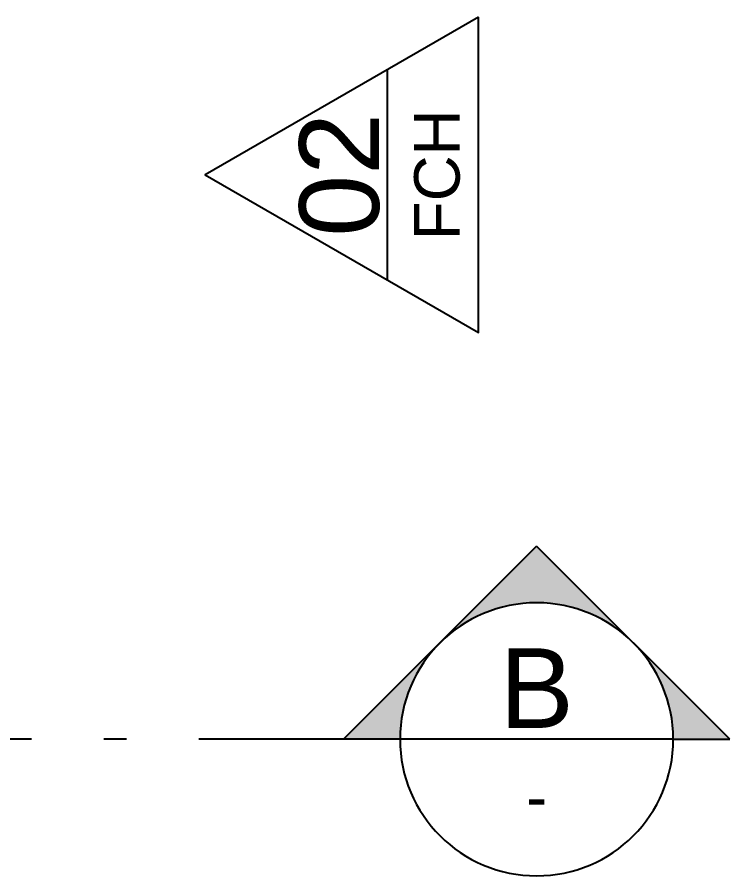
# Model space of a CAD drawing. Header units: metres. Extents: x 47902.7 to 47959.3, y 23403.3 to 23443.2.
# Drawn here: x 47924.535 to 47927.665, y 23429.876 to 23433.65 of the extents above; entities that cross this region are included whole.
import ezdxf
from ezdxf.enums import TextEntityAlignment as Align

# ---------------------------------------------------------------- set-up
doc = ezdxf.new("R2010")
doc.units = ezdxf.units.M
doc.header["$LTSCALE"] = 0.25
doc.linetypes.add('DIVIDEX2', pattern=[63.5, 25.4, -12.7, 0, -12.7, 0, -12.7])
for name, color, linetype in [('SIMB_01', 1, 'Continuous'), ('SIMB_02', 2, 'Continuous'), ('SIMB_LCT', 7, 'DIVIDEX2'), ('SIMB_PREENCHIMENTO', 253, 'Continuous'), ('SIMB_TXT', 1, 'Continuous')]:
    doc.layers.add(name, color=color, linetype=linetype)
doc.styles.add('SIMB', font='arial.ttf')

# ---------------------------------------------------------------- blocks, each defined once
blk = doc.blocks.new('*U142')
at = {"layer": 'SIMB_PREENCHIMENTO', "transparency": 33554587}
h = blk.add_hatch(color=256, dxfattribs=at)
h.dxf.hatch_style = 1
h.paths.add_polyline_path([(0, 8.483), (-4.152, 4.332, -0.401827), (4.152, 4.332)])
h = blk.add_hatch(color=256, dxfattribs=at)
h.dxf.hatch_style = 1
h.paths.add_polyline_path([(-4.332, 4.152), (-8.483, 0), (-6, 0, -0.193399)])
h = blk.add_hatch(color=256, dxfattribs=at)
h.dxf.hatch_style = 1
h.paths.add_polyline_path([(4.332, 4.152, -0.193399), (6, 0), (8.483, 0)])
at = {"layer": 'SIMB_01'}
for p, q in [((-8.483, 0), (0, 8.483)), ((8.483, 0), (0, 8.483)), ((-6, 0), (-8.483, 0)), ((-6, 0), (6, 0)), ((6, 0), (8.483, 0))]:
    blk.add_line(p, q, dxfattribs=at)
blk.add_circle((0, 0), 6, dxfattribs=at)
at = {"layer": 'SIMB_LCT'}
blk.add_line((8.483, 0), (54.251, 0), dxfattribs=at)
at = {"layer": 'SIMB_TXT', "style": 'SIMB'}
for tag, height, p in [('000', 3.5, (0, 2.25)), ('999', 2, (0, -2.525))]:
    blk.add_attdef(tag, text='', height=height, dxfattribs=at).set_placement(p, align=Align.MIDDLE_CENTER)
blk = doc.blocks.new('*U33')
at = {"layer": 'SIMB_02'}
blk.add_line((-4.619, 0), (4.619, 0), dxfattribs=at)
blk.add_lwpolyline([(6.928, -4), (0, 8), (-6.928, -4)], close=True, dxfattribs=at)
at = {"layer": 'SIMB_TXT', "style": 'SIMB'}
for tag, height, p in [('00', 3.5, (0, 2.121)), ('000', 2, (0, -2.175))]:
    blk.add_attdef(tag, text='', height=height, dxfattribs=at).set_placement(p, align=Align.MIDDLE_CENTER)

msp = doc.modelspace()

# ---------------------------------------------------------------- block references
at = {"xscale": 0.1, "yscale": 0.1, "zscale": 0.1, "rotation": 90}
msp.add_blockref('*U33', (47926.1608, 23432.9571), dxfattribs=at).add_auto_attribs({'00': '02', '000': 'FCH'})
ref = msp.add_blockref('*U142', (47926.8163, 23430.4765), dxfattribs=dict(xscale=-0.1, yscale=0.1, zscale=0.1))
ref.add_attrib('999', '-', dxfattribs={"layer": 'SIMB_TXT', "height": 0.2, "style": 'SIMB'}).set_placement((47926.8163, 23430.224), align=Align.MIDDLE_CENTER)
ref.add_attrib('000', 'B', dxfattribs={"layer": 'SIMB_TXT', "height": 0.35, "style": 'SIMB'}).set_placement((47926.8163, 23430.7015), align=Align.MIDDLE_CENTER)

doc.saveas('drawing.dxf')
